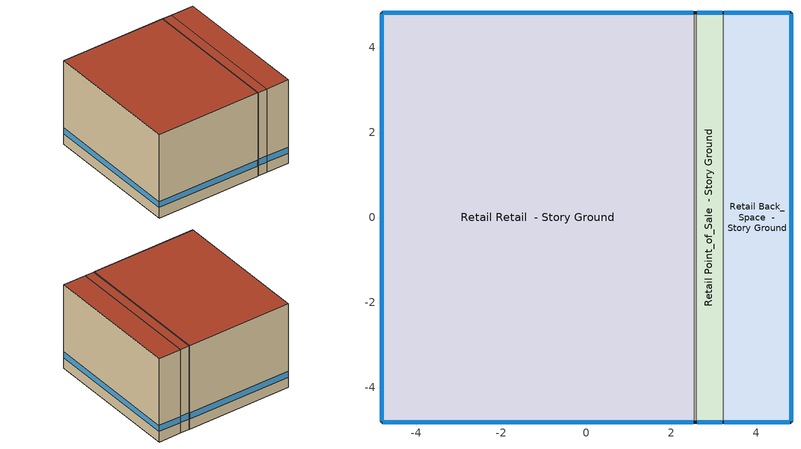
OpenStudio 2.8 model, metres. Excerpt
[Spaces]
Retail Retail  - Story Ground
 floor ground (Typical Insulated Carpeted 6in Slab Floor): -4.82,-4.82 -4.82,4.82 2.54,4.82 2.54,-4.82 z0
 wall outside (Typical Insulated Exterior Mass Wall R-9.62): 2.54,4.82 -4.82,4.82 -4.82,-4.82 2.54,-4.82 z0:6.1
 wall to Retail Entry  - Story Ground: 2.54,-4.82 2.54,4.82 z0:6.1
 window (U 0.52 SHGC 0.40 Dbl Ref-D Clr 6mm/13mm Air): -4.82,4.79 -4.82,-4.79 / -4.79,-4.82 2.51,-4.82 / 2.51,4.82 -4.79,4.82 z0.76:1.19
 roof outside (Typical IEAD Roof R-20.83): 2.54,-4.82 2.54,4.82 -4.82,4.82 -4.82,-4.82 z6.1
Retail Entry  - Story Ground
 floor ground (Typical Insulated Carpeted 6in Slab Floor): 2.54,-4.82 2.54,4.82 2.59,4.82 2.59,-4.82 z0
 wall outside (Typical Insulated Exterior Mass Wall R-9.62): 2.59,4.82 2.54,4.82 / 2.54,-4.82 2.59,-4.82 z0:6.1
 wall to Retail Point_of_Sale  - Story Ground: 2.59,-4.82 2.59,4.82 z0:6.1
 roof outside (Typical IEAD Roof R-20.83): 2.59,-4.82 2.59,4.82 2.54,4.82 2.54,-4.82 z6.1
Retail Point_of_Sale  - Story Ground
 floor ground (Typical Insulated Carpeted 6in Slab Floor): 2.59,-4.82 2.59,4.82 3.22,4.82 3.22,-4.82 z0
 wall outside (Typical Insulated Exterior Mass Wall R-9.62): 3.22,4.82 2.59,4.82 / 2.59,-4.82 3.22,-4.82 z0:6.1
 wall to Retail Back_Space  - Story Ground: 3.22,-4.82 3.22,4.82 z0:6.1
 window (U 0.52 SHGC 0.40 Dbl Ref-D Clr 6mm/13mm Air): 3.2,4.82 2.62,4.82 / 2.62,-4.82 3.2,-4.82 z0.76:1.23
 roof outside (Typical IEAD Roof R-20.83): 3.22,-4.82 3.22,4.82 2.59,4.82 2.59,-4.82 z6.1
Retail Back_Space  - Story Ground
 floor ground (Typical Insulated Carpeted 6in Slab Floor): 3.22,-4.82 3.22,4.82 4.82,4.82 4.82,-4.82 z0
 wall outside (Typical Insulated Exterior Mass Wall R-9.62): 3.22,-4.82 4.82,-4.82 4.82,4.82 3.22,4.82 z0:6.1
 window (U 0.52 SHGC 0.40 Dbl Ref-D Clr 6mm/13mm Air): 4.79,4.82 3.25,4.82 / 3.25,-4.82 4.79,-4.82 z0.76:1.2; 4.82,-4.79 4.82,4.79 z0.76:1.19
 roof outside (Typical IEAD Roof R-20.83): 4.82,-4.82 4.82,4.82 3.22,4.82 3.22,-4.82 z6.1
[Site]
Bremerton National_WA_USA: Latitude {deg}=47.49; Longitude {deg}=-122.76; Time Zone {hr}=-8; Elevation {m}=134; Terrain=City
[Site:WaterMainsTemperature]
Calculation Method=Correlation; Annual Average Outdoor Air Temperature {C}=10.7242; Maximum Difference In Monthly Average Outdoor Air Temperatures {deltaC}=16.67
[SizingPeriod:DesignDay] Barometric Pressure {Pa}=99726; Sky Clearness=0; Rain Indicator=0; Snow Indicator=0; Day of Month=21; Daylight Saving Time Indicator=0; Dry-Bulb Temperature Range Modifier Type=DefaultMultipliers
Name | Maximum Dry-Bulb Temperature {C} | Daily Dry-Bulb Temperature Range {deltaC} | Humidity Indicating Conditions at Maximum Dry-Bulb | Wind Speed {m/s} | Wind Direction {deg} | Month | Day Type | Humidity Indicating Type | Solar Model Indicator | ASHRAE Taub | ASHRAE Taud
Bremerton National Ann Clg .4% Condns DB=>MWB 1 | 29.9 | 12.7 | 18.4 | 3.4 | 60 | 7 | SummerDesignDay | Wetbulb | ASHRAETau | 0.318 | 2.519
Bremerton National Ann Clg .4% Condns WB=>MDB 1 | 28.4 | 12.7 | 19.1 | 3.4 | 60 | 7 | SummerDesignDay | Wetbulb | ASHRAETau | 0.318 | 2.519
Bremerton National Ann Clg 1% Condns DB=>MWB 1 | 27.6 | 12.7 | 17.5 | 3.4 | 60 | 7 | SummerDesignDay | Wetbulb | ASHRAETau | 0.318 | 2.519
Bremerton National Ann Clg 2% Condns DP=>MDB 1 | 19.9 | 12.7 | 13.6 | 3.4 | 60 | 7 | SummerDesignDay | Dewpoint | ASHRAETau | 0.318 | 2.519
Bremerton National Ann Htg 99% Condns DB 1 | -3 | 0 | -3 | 1.7 | 40 | 12 | WinterDesignDay | Wetbulb | ASHRAEClearSky
Bremerton National Ann Htg 99.6% Condns DB 1 | -5.2 | 0 | -5.2 | 1.7 | 40 | 12 | WinterDesignDay | Wetbulb | ASHRAEClearSky
Bremerton National Ann Htg Wind 99% Condns WS=>MCDB 1 | 6.3 | 0 | 6.3 | 8.9 | 40 | 12 | WinterDesignDay | Wetbulb | ASHRAEClearSky
Bremerton National April .4% Condns DB=>MCWB 1 | 23.7 | 9.8 | 13.9 | 3.4 | 60 | 4 | SummerDesignDay | Wetbulb | ASHRAETau | 0.331 | 2.473
Bremerton National April .4% Condns WB=>MCDB 1 | 21.8 | 9.8 | 14.6 | 3.4 | 60 | 4 | SummerDesignDay | Wetbulb | ASHRAETau | 0.331 | 2.473
Bremerton National August .4% Condns DB=>MCWB 1 | 32.2 | 12.8 | 19.2 | 3.4 | 60 | 8 | SummerDesignDay | Wetbulb | ASHRAETau | 0.324 | 2.554
Bremerton National August .4% Condns WB=>MCDB 1 | 29.3 | 12.8 | 20.1 | 3.4 | 60 | 8 | SummerDesignDay | Wetbulb | ASHRAETau | 0.324 | 2.554
Bremerton National December .4% Condns DB=>MCWB 1 | 12.3 | 5.5 | 11.3 | 3.4 | 60 | 12 | SummerDesignDay | Wetbulb | ASHRAETau | 0.317 | 2.616
Bremerton National December .4% Condns WB=>MCDB 1 | 11.9 | 5.5 | 11.6 | 3.4 | 60 | 12 | SummerDesignDay | Wetbulb | ASHRAETau | 0.317 | 2.616
Bremerton National February .4% Condns DB=>MCWB 1 | 14.9 | 8.1 | 8.2 | 3.4 | 60 | 2 | SummerDesignDay | Wetbulb | ASHRAETau | 0.316 | 2.609
Bremerton National February .4% Condns WB=>MCDB 1 | 11.8 | 8.1 | 10.7 | 3.4 | 60 | 2 | SummerDesignDay | Wetbulb | ASHRAETau | 0.316 | 2.609
Bremerton National January .4% Condns DB=>MCWB 1 | 12.6 | 5.6 | 10.7 | 3.4 | 60 | 1 | SummerDesignDay | Wetbulb | ASHRAETau | 0.318 | 2.628
Bremerton National January .4% Condns WB=>MCDB 1 | 12.3 | 5.6 | 11.4 | 3.4 | 60 | 1 | SummerDesignDay | Wetbulb | ASHRAETau | 0.318 | 2.628
Bremerton National July .4% Condns DB=>MCWB 1 | 34.1 | 12.7 | 20.7 | 3.4 | 60 | 7 | SummerDesignDay | Wetbulb | ASHRAETau | 0.318 | 2.519
Bremerton National July .4% Condns WB=>MCDB 1 | 33 | 12.7 | 21 | 3.4 | 60 | 7 | SummerDesignDay | Wetbulb | ASHRAETau | 0.318 | 2.519
Bremerton National June .4% Condns DB=>MCWB 1 | 31.4 | 10.8 | 17.9 | 3.4 | 60 | 6 | SummerDesignDay | Wetbulb | ASHRAETau | 0.323 | 2.464
Bremerton National June .4% Condns WB=>MCDB 1 | 29 | 10.8 | 19 | 3.4 | 60 | 6 | SummerDesignDay | Wetbulb | ASHRAETau | 0.323 | 2.464
Bremerton National March .4% Condns DB=>MCWB 1 | 18.8 | 8.5 | 10.7 | 3.4 | 60 | 3 | SummerDesignDay | Wetbulb | ASHRAETau | 0.323 | 2.541
Bremerton National March .4% Condns WB=>MCDB 1 | 17.1 | 8.5 | 12.3 | 3.4 | 60 | 3 | SummerDesignDay | Wetbulb | ASHRAETau | 0.323 | 2.541
Bremerton National May .4% Condns DB=>MCWB 1 | 27.1 | 10.6 | 16.2 | 3.4 | 60 | 5 | SummerDesignDay | Wetbulb | ASHRAETau | 0.331 | 2.448
Bremerton National May .4% Condns WB=>MCDB 1 | 24.8 | 10.6 | 16.8 | 3.4 | 60 | 5 | SummerDesignDay | Wetbulb | ASHRAETau | 0.331 | 2.448
Bremerton National November .4% Condns DB=>MCWB 1 | 14.8 | 6.6 | 11.3 | 3.4 | 60 | 11 | SummerDesignDay | Wetbulb | ASHRAETau | 0.322 | 2.624
Bremerton National November .4% Condns WB=>MCDB 1 | 14 | 6.6 | 13 | 3.4 | 60 | 11 | SummerDesignDay | Wetbulb | ASHRAETau | 0.322 | 2.624
Bremerton National October .4% Condns DB=>MCWB 1 | 22.2 | 8.6 | 13.9 | 3.4 | 60 | 10 | SummerDesignDay | Wetbulb | ASHRAETau | 0.322 | 2.604
Bremerton National October .4% Condns WB=>MCDB 1 | 19.9 | 8.6 | 15.7 | 3.4 | 60 | 10 | SummerDesignDay | Wetbulb | ASHRAETau | 0.322 | 2.604
[ClimateZones]
Climate Zone Institution Name 1=ASHRAE; Climate Zone Document Name 1=ANSI/ASHRAE Standard 169; Climate Zone Document Year 1=2006; Climate Zone Value 1=ASHRAE 169-2013-4C
[Building]
ComStock DOE Ref 1980-2004|RetailStandalone: North Axis {deg}=90; Default Construction Set=Res ComStock DOE Ref 1980-2004 - Retail - ASHRAE 169-2013-4C; Default Schedule Set=Building Default Schedule Set; Standards Building Type=Retail
[Site:GroundTemperature:BuildingSurface]
19.527, 19.502, 19.536, 19.598, 20.002, 21.64, 22.225, 22.375, 21.449, 20.121, 19.802, 19.633
[DefaultConstructionSet]
Res ComStock DOE Ref 1980-2004 - Retail - ASHRAE 169-2013-4C: Default Exterior Surface Constructions=Default Surface Constructions 1; Default Interior Surface Constructions=Default Surface Constructions 2; Default Ground Contact Surface Constructions=Default Surface Constructions 3; Default Exterior SubSurface Constructions=Default Sub Surface Constructions 1; Default Interior SubSurface Constructions=Default Sub Surface Constructions 2; Interior Partition Construction=Typical Interior Partition
[DefaultSurfaceConstructions]
Name | Floor Construction | Wall Construction | Roof Ceiling Construction
Default Surface Constructions 1 | Typical Insulated Exterior Mass Floor | Typical Insulated Exterior Mass Wall R-10.0 | Typical IEAD Roof R-15.63
Default Surface Constructions 2 | Typical Interior Floor | Typical Interior Wall | Typical Interior Ceiling
Default Surface Constructions 3 | ext-slab | Typical Insulated Basement Mass Wall R-9.01
[Construction]
Typical Insulated Exterior Mass Floor: Typical Insulation R-7.61, 4 in. Normalweight Concrete Floor, Typical Carpet Pad
Typical Insulated Exterior Mass Wall R-10.0: 1IN Stucco, 8IN CONCRETE HW RefBldg, Typical Insulation R-7.61, 1/2IN Gypsum
Typical IEAD Roof R-15.63: Roof Membrane, Typical Insulation R-14.51, Metal Roof Surface
Typical Interior Floor: 100mm Normalweight concrete floor, CP02 CARPET PAD
Typical Interior Wall: G01 13mm gypsum board, G01 13mm gypsum board
Typical Interior Ceiling: CP02 CARPET PAD, 100mm Normalweight concrete floor
ext-slab: 6 in. Normalweight Concrete Floor
Typical Insulated Basement Mass Wall R-9.01: Typical Insulation R-7.46, 8 in. Concrete Block Basement Wall
U 0.72 SHGC 0.39 Simple Glazing Window U-0.72 SHGC 0.39: U 0.72 SHGC 0.39 Simple Glazing U-1.23 SHGC 0.39
U 0.72 SHGC 0.39 Simple Glazing Window U-0.72 SHGC 0.39 1: U 0.72 SHGC 0.39 Simple Glazing U-1.23 SHGC 0.39 1
Typical Insulated Metal Door: F08 Metal surface, Typical Insulation R-7.23
U 0.88 SHGC 0.16 Sgl Ref-A-L Clr 6mm: REF A CLEAR LO 6MM
Typical Overhead Door: Typical Insulation R-7.23
Typical Interior Window: Clear 3mm
Typical Interior Door; Typical Interior Partition: G05 25mm wood
InteriorFurnishings 1: Std Wood 6inch 1
Typical Insulated Carpeted 6in Slab Floor: 6 in. Normalweight Concrete Floor, Typical Carpet Pad
Typical Insulated Exterior Mass Wall R-9.62: 1IN Stucco, 8IN CONCRETE HW RefBldg, Typical Insulation R-7.23, 1/2IN Gypsum
Typical IEAD Roof R-20.83: Roof Membrane, Typical Insulation R-19.72, Metal Roof Surface
U 0.52 SHGC 0.40 Dbl Ref-D Clr 6mm/13mm Air: REF D CLEAR 6MM, AIR 13MM, CLEAR 6MM
[Material:NoMass] Roughness=Smooth; Thermal Absorptance=0.9; Solar Absorptance=0.7
Name | Thermal Resistance {m2-K/W} | Visible Absorptance
Typical Insulation R-7.61 | 1.34047 | 0.7
Typical Carpet Pad; CP02 CARPET PAD | 0.21648 | 0.8
Typical Insulation R-14.51 | 2.55496 | 0.7
Typical Insulation R-7.46 | 1.31358 | 0.7
Typical Insulation R-7.23 | 1.27273 | 0.7
Typical Insulation R-19.72 | 3.4722 | 0.7
[Material]
Name | Roughness | Thickness {m} | Conductivity {W/m-K} | Density {kg/m3} | Specific Heat {J/kg-K} | Thermal Absorptance | Solar Absorptance | Visible Absorptance
4 in. Normalweight Concrete Floor | MediumRough | 0.1016 | 2.31 | 2322 | 832 | 0.9 | 0.7 | 0.7
1IN Stucco | Smooth | 0.0253 | 0.6918 | 1858 | 837 | 0.9 | 0.7 | 0.92
8IN CONCRETE HW RefBldg | Rough | 0.2032 | 1.311 | 2240 | 836.8 | 0.9 | 0.7 | 0.7
1/2IN Gypsum | Smooth | 0.0127 | 0.16 | 784.9 | 830 | 0.9 | 0.4 | 0.4
Roof Membrane | VeryRough | 0.0095 | 0.16 | 1121.29 | 1460 | 0.9 | 0.7 | 0.7
Metal Roof Surface; F08 Metal surface | Smooth | 0.0008 | 45.28 | 7824 | 500 | 0.9 | 0.7 | 0.7
100mm Normalweight concrete floor | MediumRough | 0.1016 | 2.31045 | 2322 | 832.557 |  | 0 | 0
G01 13mm gypsum board | Smooth | 0.0127 | 0.160031 | 800.001 | 1090.73 | 0.9 | 0.7 | 0.5
6 in. Normalweight Concrete Floor | MediumRough | 0.1524 | 2.31 | 2322 | 832 | 0.9 | 0.7 | 0.7
8 in. Concrete Block Basement Wall | MediumRough | 0.2032 | 1.326 | 1842 | 912 | 0.9 | 0.7 | 0.7
G05 25mm wood | MediumSmooth | 0.0254 | 0.15 | 608 | 1630 | 0.9 | 0.5 | 0.5
Std Wood 6inch 1 | MediumSmooth | 0.15 | 0.12 | 540 | 1210 | 0.9 | 0.7 | 0.7
[DefaultSubSurfaceConstructions]
Name | Fixed Window Construction | Operable Window Construction | Door Construction | Glass Door Construction | Overhead Door Construction | Tubular Daylight Dome Construction | Tubular Daylight Diffuser Construction
Default Sub Surface Constructions 1 | U 0.72 SHGC 0.39 Simple Glazing Window U-0.72 SHGC 0.39 | U 0.72 SHGC 0.39 Simple Glazing Window U-0.72 SHGC 0.39 1 | Typical Insulated Metal Door | U 0.88 SHGC 0.16 Sgl Ref-A-L Clr 6mm | Typical Overhead Door | Typical Interior Window | Typical Interior Window
Default Sub Surface Constructions 2 | Typical Interior Window | Typical Interior Window | Typical Interior Door
[WindowMaterial:SimpleGlazingSystem] U-Factor {W/m2-K}=7; Solar Heat Gain Coefficient=0.39; Visible Transmittance=0.23
U 0.72 SHGC 0.39 Simple Glazing U-1.23 SHGC 0.39; U 0.72 SHGC 0.39 Simple Glazing U-1.23 SHGC 0.39 1
[WindowMaterial:Glazing] Optical Data Type=SpectralAverage; Infrared Transmittance at Normal Incidence=0; Front Side Infrared Hemispherical Emissivity=0.84; Conductivity {W/m-K}=0.9; Dirt Correction Factor for Solar and Visible Transmittance=1; Solar Diffusing=No
Name | Thickness {m} | Solar Transmittance at Normal Incidence | Front Side Solar Reflectance at Normal Incidence | Back Side Solar Reflectance at Normal Incidence | Visible Transmittance at Normal Incidence | Front Side Visible Reflectance at Normal Incidence | Back Side Visible Reflectance at Normal Incidence | Back Side Infrared Hemispherical Emissivity
REF A CLEAR LO 6MM | 0.006 | 0.066 | 0.341 | 0.493 | 0.08 | 0.41 | 0.37 | 0.4
Clear 3mm | 0.003 | 0.837 | 0.075 | 0.075 | 0.898 | 0.081 | 0.081 | 0.84
REF D CLEAR 6MM | 0.006 | 0.429 | 0.308 | 0.379 | 0.334 | 0.453 | 0.505 | 0.82
CLEAR 6MM | 0.006 | 0.775 | 0.071 | 0.071 | 0.881 | 0.08 | 0.08 | 0.84
[WindowMaterial:Gas]
AIR 13MM: Gas Type=Air; Thickness {m}=0.0127
[SpaceType] Standards Building Type=Retail
Name | Default Schedule Set | Design Specification Outdoor Air Object | Standards Space Type
Retail Entry - ComStock DOE Ref 1980-2004 | Retail Entry Schedule Set | Retail Entry Ventilation | Entry
Retail Point_of_Sale - ComStock DOE Ref 1980-2004 | Retail Point_of_Sale Schedule Set | Retail Point_of_Sale Ventilation | Point_of_Sale
Retail Back_Space - ComStock DOE Ref 1980-2004 | Retail Back_Space Schedule Set | Retail Back_Space Ventilation | Back_Space
Retail Retail - ComStock DOE Ref 1980-2004 | Retail Retail Schedule Set | Retail Retail Ventilation | Retail
[BuildingStory]
Story Ground: Nominal Z Coordinate {m}=0; Nominal Floor to Floor Height {m}=6.096
[Space] Building Story=Story Ground
Name | Space Type | Thermal Zone
Retail Retail  - Story Ground | Retail Retail - ComStock DOE Ref 1980-2004 | Zone Retail Retail  - Story Ground
Retail Entry  - Story Ground | Retail Entry - ComStock DOE Ref 1980-2004 | Zone Retail Entry  - Story Ground
Retail Point_of_Sale  - Story Ground | Retail Point_of_Sale - ComStock DOE Ref 1980-2004 | Zone Retail Point_of_Sale  - Story Ground
Retail Back_Space  - Story Ground | Retail Back_Space - ComStock DOE Ref 1980-2004 | Zone Retail Back_Space  - Story Ground
[ThermalZone] Multiplier=1; Use Ideal Air Loads=No
Name | Thermostat
Zone Retail Retail  - Story Ground | Retail Retail - ComStock DOE Ref 1980-2004 Thermostat
Zone Retail Entry  - Story Ground | Retail Entry - ComStock DOE Ref 1980-2004 Thermostat
Zone Retail Point_of_Sale  - Story Ground | Retail Point_of_Sale - ComStock DOE Ref 1980-2004 Thermostat
Zone Retail Back_Space  - Story Ground | Retail Back_Space - ComStock DOE Ref 1980-2004 Thermostat
[Sizing:Zone] Zone Cooling Design Supply Air Temperature Input Method=SupplyAirTemperature; Zone Cooling Design Supply Air Temperature Difference {deltaC}=11.11; Zone Heating Design Supply Air Temperature Input Method=SupplyAirTemperature; Zone Heating Design Supply Air Temperature Difference {deltaC}=11.11; Zone Heating Design Supply Air Humidity Ratio {kg-H2O/kg-air}=0.008; Cooling Design Air Flow Method=DesignDay; Heating Design Air Flow Method=DesignDay; Account for Dedicated Outdoor Air System=No; Dedicated Outdoor Air System Control Strategy=NeutralSupplyAir; Dedicated Outdoor Air Low Setpoint Temperature for Design {C}=autosize; Dedicated Outdoor Air High Setpoint Temperature for Design {C}=autosize
Name | Zone Cooling Design Supply Air Temperature {C} | Zone Heating Design Supply Air Temperature {C} | Zone Cooling Design Supply Air Humidity Ratio {kg-H2O/kg-air}
Zone Retail Retail  - Story Ground; Zone Retail Point_of_Sale  - Story Ground; Zone Retail Back_Space  - Story Ground | 13.8889 | 50 | 0.008
Zone Retail Entry  - Story Ground | 14 | 40 | 0.0085
[Zone equipment]
Zone Retail Retail  - Story Ground: Zone Retail Retail  - Story Ground PTAC
Zone Retail Entry  - Story Ground: Zone Retail Entry  - Story Ground Electric Baseboard
Zone Retail Point_of_Sale  - Story Ground: Zone Retail Point_of_Sale  - Story Ground PTAC
Zone Retail Back_Space  - Story Ground: Zone Retail Back_Space  - Story Ground PTAC
[People:Definition] Number of People Calculation Method=People/Area; Fraction Radiant=0.3
Name | People per Space Floor Area {person/m2}
Retail Retail People Definition; Retail Point_of_Sale People Definition; Retail Entry People Definition | 0.161459
Retail Back_Space People Definition | 0.0358438
[People] Work Efficiency Schedule=Work Efficiency Schedule; Clothing Insulation Schedule=Clothing Schedule; Air Velocity Schedule=Air Velocity Schedule; Multiplier=1
Name | People Definition | Space or SpaceType
Retail Retail People | Retail Retail People Definition | Retail Retail - ComStock DOE Ref 1980-2004
Retail Back_Space People | Retail Back_Space People Definition | Retail Back_Space - ComStock DOE Ref 1980-2004
Retail Point_of_Sale People | Retail Point_of_Sale People Definition | Retail Point_of_Sale - ComStock DOE Ref 1980-2004
Retail Entry People | Retail Entry People Definition | Retail Entry - ComStock DOE Ref 1980-2004
[Lights:Definition] Design Level Calculation Method=Watts/Area; Fraction Radiant=0.7; Fraction Visible=0.2; Return Air Fraction=0
Name | Watts per Space Floor Area {W/m2}
Retail Retail Lights Definition; Retail Point_of_Sale Lights Definition | 18.0834
Retail Back_Space Lights Definition | 6.78126
Retail Entry Lights Definition | 9.68752
[Lights] Fraction Replaceable=1
Name | Lights Definition | Space or SpaceType
Retail Retail Lights | Retail Retail Lights Definition | Retail Retail - ComStock DOE Ref 1980-2004
Retail Back_Space Lights | Retail Back_Space Lights Definition | Retail Back_Space - ComStock DOE Ref 1980-2004
Retail Point_of_Sale Lights | Retail Point_of_Sale Lights Definition | Retail Point_of_Sale - ComStock DOE Ref 1980-2004
Retail Entry Lights | Retail Entry Lights Definition | Retail Entry - ComStock DOE Ref 1980-2004
[ElectricEquipment:Definition] Design Level Calculation Method=Watts/Area; Fraction Latent=0; Fraction Radiant=0.5; Fraction Lost=0
Name | Watts per Space Floor Area {W/m2}
Retail Retail Elec Equip Definition; Retail Entry - ComStock DOE Ref 1980-2004 Elec Equip Definition | 3.22917
Retail Back_Space Elec Equip Definition | 8.07293
Retail Point_of_Sale Elec Equip Definition | 21.5278
[ElectricEquipment]
Name | Electric Equipment Definition | Space or SpaceType
Retail Retail Elec Equip | Retail Retail Elec Equip Definition | Retail Retail - ComStock DOE Ref 1980-2004
Retail Back_Space Elec Equip | Retail Back_Space Elec Equip Definition | Retail Back_Space - ComStock DOE Ref 1980-2004
Retail Point_of_Sale Elec Equip | Retail Point_of_Sale Elec Equip Definition | Retail Point_of_Sale - ComStock DOE Ref 1980-2004
Retail Entry - ComStock DOE Ref 1980-2004 Elec Equip | Retail Entry - ComStock DOE Ref 1980-2004 Elec Equip Definition | Retail Entry - ComStock DOE Ref 1980-2004
[DesignSpecification:OutdoorAir] Outdoor Air Method=Sum
Name | Outdoor Air Flow per Floor Area {m3/s-m2}
Retail Retail Ventilation; Retail Point_of_Sale Ventilation; Retail Entry Ventilation | 0.001524
Retail Back_Space Ventilation | 0.000762
[DefaultScheduleSet]
Name | Number of People Schedule | People Activity Level Schedule | Lighting Schedule | Electric Equipment Schedule | Infiltration Schedule | Hours of Operation Schedule
Retail Retail Schedule Set; Retail Back_Space Schedule Set; Retail Point_of_Sale Schedule Set; Retail Entry Schedule Set | Retail Bldg Occ | Retail Activity | Retail Bldg Light | Retail Bldg Equip | Retail Infil Half On
Building Default Schedule Set |  |  |  |  |  | Building Hours of Operation NonResidential
[SpaceInfiltration:DesignFlowRate] Schedule=Always On Discrete; Design Flow Rate Calculation Method=Flow/ExteriorArea; Constant Term Coefficient=0; Temperature Term Coefficient=0; Velocity Term Coefficient=0.224; Velocity Squared Term Coefficient=0
Name | Space or SpaceType | Flow per Exterior Surface Area {m3/s-m2}
Retail Back_Space  - Story Ground Infiltration | Retail Back_Space  - Story Ground | 0.000856722
Retail Entry  - Story Ground Infiltration | Retail Entry  - Story Ground | 0.000572573
Retail Point_of_Sale  - Story Ground Infiltration | Retail Point_of_Sale  - Story Ground | 0.000572573
Retail Retail  - Story Ground Infiltration | Retail Retail  - Story Ground | 0.000693793
[Exterior:Lights:Definition]
Name | Design Level {W}
Parking Areas and Drives Def (W/ft^2) | 0.1
Building Facades Def (W/ft^2) | 0.15
Main Entries Def (W/ft) | 30
Other Doors Def (W/ft) | 20
[Exterior:Lights] Schedule=Always On Discrete; Control Option=AstronomicalClock
Name | Exterior Lights Definition | Multiplier
Parking Areas and Drives | Parking Areas and Drives Def (W/ft^2) | 1417.57
Building Facades | Building Facades Def (W/ft^2) | 2529.82
Main Entries | Main Entries Def (W/ft) | 8
Other Doors | Other Doors Def (W/ft) | 1.172
[ThermostatSetpoint:DualSetpoint] Heating Setpoint Temperature Schedule=Retail HtgSetp
Name | Cooling Setpoint Temperature Schedule
Retail Retail - ComStock DOE Ref 1980-2004 Thermostat; Retail Back_Space - ComStock DOE Ref 1980-2004 Thermostat; Retail Point_of_Sale - ComStock DOE Ref 1980-2004 Thermostat | Retail ClgSetp
Retail Entry - ComStock DOE Ref 1980-2004 Thermostat | Retail FRONT ENTRY COOLING
[Fan:ConstantVolume] Availability Schedule=Always On Discrete; Fan Total Efficiency=0.1595; Pressure Rise {Pa}=331.288; Maximum Flow Rate {m3/s}=AutoSize; Motor Efficiency=0.29; Motor In Airstream Fraction=1
Zone Retail Back_Space  - Story Ground PTAC Fan; Zone Retail Point_of_Sale  - Story Ground PTAC Fan; Zone Retail Retail  - Story Ground PTAC Fan
[Coil:Heating:Gas] Availability Schedule=Always On Discrete; Gas Burner Efficiency=0.8; Nominal Capacity {W}=AutoSize; Parasitic Electric Load {W}=0; Parasitic Gas Load {W}=0
Zone Retail Back_Space  - Story Ground PTAC Gas Htg Coil; Zone Retail Point_of_Sale  - Story Ground PTAC Gas Htg Coil; Zone Retail Retail  - Story Ground PTAC Gas Htg Coil
[Coil:Cooling:DX:SingleSpeed] Availability Schedule=Always On Discrete; Rated Total Cooling Capacity {W}=autosize; Rated Sensible Heat Ratio=autosize; Rated Air Flow Rate {m3/s}=autosize; Rated Evaporator Fan Power Per Volume Flow Rate {W/(m3/s)}=773.3; Total Cooling Capacity Function of Temperature Curve=PSZ-Fine Storage DX Coil Cap-FT; Total Cooling Capacity Function of Flow Fraction Curve=DX Coil Cap-FF; Energy Input Ratio Function of Temperature Curve=PSZ-AC DX Coil EIR-FT; Energy Input Ratio Function of Flow Fraction Curve=Split DX Coil EIR-FF; Part Load Fraction Correlation Curve=HPACCOOLPLFFPLR; Condenser Type=AirCooled; Evaporative Condenser Effectiveness=0; Evaporative Condenser Air Flow Rate {m3/s}=Autosize; Evaporative Condenser Pump Rated Power Consumption {W}=Autosize; Crankcase Heater Capacity {W}=0; Maximum Outdoor Dry-Bulb Temperature for Crankcase Heater Operation {C}=0; Basin Heater Capacity {W/K}=0; Basin Heater Setpoint Temperature {C}=10
Name | Rated COP {W/W}
Zone Retail Back_Space  - Story Ground PTAC 1spd DX AC Clg Coil 9kBtu/hr 8.6EER 9kBtu/hr 11.2EER | 3.86579
Zone Retail Point_of_Sale  - Story Ground PTAC 1spd DX AC Clg Coil 6kBtu/hr 8.9EER 7kBtu/hr 11.7EER | 4.0319
Zone Retail Retail  - Story Ground PTAC 1spd DX AC Clg Coil 27kBtu/hr 7.6EER 24kBtu/hr 9.3EER | 3.23281
[ZoneHVAC:PackagedTerminalAirConditioner] Availability Schedule=Always On Discrete; Supply Air Flow Rate During Cooling Operation {m3/s}=Autosize; Supply Air Flow Rate During Heating Operation {m3/s}=Autosize; Supply Air Flow Rate When No Cooling or Heating is Needed {m3/s}=Autosize; Outdoor Air Flow Rate During Cooling Operation {m3/s}=Autosize; Outdoor Air Flow Rate During Heating Operation {m3/s}=Autosize; Outdoor Air Flow Rate When No Cooling or Heating is Needed {m3/s}=Autosize; Fan Placement=DrawThrough; Supply Air Fan Operating Mode Schedule=Always On Discrete
Name | Supply Air Fan | Heating Coil | Cooling Coil
Zone Retail Back_Space  - Story Ground PTAC | Zone Retail Back_Space  - Story Ground PTAC Fan | Zone Retail Back_Space  - Story Ground PTAC Gas Htg Coil | Zone Retail Back_Space  - Story Ground PTAC 1spd DX AC Clg Coil 9kBtu/hr 8.6EER 9kBtu/hr 11.2EER
Zone Retail Point_of_Sale  - Story Ground PTAC | Zone Retail Point_of_Sale  - Story Ground PTAC Fan | Zone Retail Point_of_Sale  - Story Ground PTAC Gas Htg Coil | Zone Retail Point_of_Sale  - Story Ground PTAC 1spd DX AC Clg Coil 6kBtu/hr 8.9EER 7kBtu/hr 11.7EER
Zone Retail Retail  - Story Ground PTAC | Zone Retail Retail  - Story Ground PTAC Fan | Zone Retail Retail  - Story Ground PTAC Gas Htg Coil | Zone Retail Retail  - Story Ground PTAC 1spd DX AC Clg Coil 27kBtu/hr 7.6EER 24kBtu/hr 9.3EER
[ZoneHVAC:Baseboard:Convective:Electric]
Zone Retail Entry  - Story Ground Electric Baseboard: Availability Schedule=Always On Discrete; Nominal Capacity {W}=autosize; Efficiency=1
[InternalMass:Definition]
Internal Mass Definition 2: Construction=InteriorFurnishings 1; Design Level Calculation Method=SurfaceArea/Area; Surface Area per Space Floor Area=2
[InternalMass] Internal Mass Definition=Internal Mass Definition 2; Multiplier=1
Name | Space or SpaceType
Retail Point_of_Sale  - Story Ground Mass | Retail Point_of_Sale  - Story Ground
Retail Back_Space  - Story Ground Mass | Retail Back_Space  - Story Ground
Retail Retail  - Story Ground Mass | Retail Retail  - Story Ground
[Schedule:Ruleset]
Name | Default Day Schedule | Summer Design Day Schedule | Winter Design Day Schedule
Clothing Schedule | Clothing Schedule Default Winter Clothes
Air Velocity Schedule | Air Velocity Schedule Default
Work Efficiency Schedule | Work Efficiency Schedule Default
Retail Bldg Occ | Retail Bldg Occ Default | Retail Bldg Occ Summer Design Day | Retail Bldg Occ Winter Design Day
Retail Activity | Retail Activity Default | Retail Activity Summer Design Day | Retail Activity Winter Design Day
Retail Bldg Light | Retail Bldg Light Default | Retail Bldg Light Summer Design Day | Retail Bldg Light Winter Design Day
Retail Bldg Equip | Retail Bldg Equip Default | Retail Bldg Equip Summer Design Day | Retail Bldg Equip Winter Design Day
Retail Infil Half On | Retail Infil Half On Default | Retail Infil Half On Summer Design Day | Retail Infil Half On Winter Design Day
Retail HtgSetp | Retail HtgSetp Default | Retail HtgSetp Summer Design Day | Retail HtgSetp Winter Design Day
Retail ClgSetp | Retail ClgSetp Default | Retail ClgSetp Summer Design Day | Retail ClgSetp Winter Design Day
Retail FRONT ENTRY COOLING | Retail FRONT ENTRY COOLING Default | Retail FRONT ENTRY COOLING Summer Design Day | Retail FRONT ENTRY COOLING Winter Design Day
Building Hours of Operation NonResidential | Building Hours of Operation NonResidential Default | Building Hours of Operation NonResidential Summer Design Day | Building Hours of Operation NonResidential Winter Design Day
[Schedule:Day]
Clothing Schedule Default Winter Clothes; Retail Bldg Occ Winter Design Day; Retail Bldg Occ Summer Design Day; Retail Bldg Light Summer Design Day; Retail Bldg Equip Summer Design Day; Retail Infil Half On Winter Design Day; Building Hours of Operation NonResidential Winter Design Day; Building Hours of Operation NonResidential Summer Design Day: 24, 0, 1
Clothing Schedule Summer Clothes: 24, 0, 0.5
Air Velocity Schedule Default: 24, 0, 0.2
Work Efficiency Schedule Default; Retail Bldg Light Winter Design Day; Retail Bldg Equip Winter Design Day: 24, 0, 0
Retail Bldg Occ Default: Yes, 2, 30, 0, 2, 45, 0.025, 3, 0, 0.05, 3, 15, 0.075, 3, 30, 0.1, 3, 45, 0.125, 4, 0, 0.15, 4, 15, 0.175, 4, 30, 0.2, 4, 45, 0.275, 5, 0, 0.35, 5, 15, 0.425, 5, 30, 0.5, 6, 0, 0.5, 6, 15, 0.525, 6, 30, 0.55, 6, 45, 0.575, 7, 0, 0.6, 7, 15, 0.625, 7, 30, 0.65, 7, 45, 0.675, 8, 0, 0.7, 12, 45, 0.7, 13, 0, 0.725, 13, 15, 0.75, 13, 30, 0.775, 13, 45, 0.8, 14, 0, 0.775, 14, 15, 0.75, 14, 30, 0.725, 14, 45, 0.7, 15, 0, 0.65, 15, 15, 0.6, 15, 30, 0.55, 15, 45, 0.5, 16, 15, 0.5, 16, 30, 0.488235, 16, 45, 0.476471, 17, 0, 0.464706, 17, 15, 0.452941, 17, 30, 0.441176, 17, 45, 0.429412, 18, 0, 0.417647, 18, 15, 0.405882, 18, 30, 0.394118, 18, 45, 0.382353, 19, 0, 0.370588, 19, 15, 0.358824, 19, 30, 0.347059, 19, 45, 0.335294, 20, 0, 0.323529, 20, 15, 0.311765, 20, 30, 0.3, 20, 45, 0.2625, 21, 0, 0.225, 21, 15, 0.1875, 21, 30, 0.15, 21, 45, 0.1125, 22, 0, 0.075, 22, 15, 0.0375, 22, 30, 0, 24, 0, 0
Retail Bldg Occ Sat Day; autogen Schedule Rule 2 2_day_sch: Yes, 6, 30, 0, 6, 45, 0.025, 7, 0, 0.05, 7, 15, 0.075, 7, 30, 0.1, 7, 45, 0.125, 8, 0, 0.15, 8, 15, 0.175, 8, 30, 0.2, 8, 45, 0.275, 9, 0, 0.35, 9, 15, 0.425, 9, 30, 0.5, 9, 45, 0.525, 10, 0, 0.55, 10, 15, 0.575, 10, 30, 0.6, 10, 45, 0.65, 11, 0, 0.7, 11, 15, 0.75, 11, 30, 0.8, 16, 30, 0.8, 16, 45, 0.75, 17, 0, 0.7, 17, 15, 0.65, 17, 30, 0.6, 17, 45, 0.5, 18, 0, 0.4, 18, 15, 0.3, 18, 30, 0.2, 20, 30, 0.2, 20, 45, 0.175, 21, 0, 0.15, 21, 15, 0.125, 21, 30, 0.1, 21, 45, 0.075, 22, 0, 0.05, 22, 15, 0.025, 22, 30, 0, 24, 0, 0
Retail Bldg Occ Sun Day: Yes, 5, 45, 0, 6, 0, 0.025, 6, 15, 0.05, 6, 30, 0.075, 6, 45, 0.1, 7, 0, 0.125, 7, 15, 0.15, 7, 30, 0.175, 7, 45, 0.2, 8, 15, 0.2, 8, 30, 0.209524, 8, 45, 0.219048, 9, 0, 0.228571, 9, 15, 0.238095, 9, 30, 0.247619, 9, 45, 0.257143, 10, 0, 0.266667, 10, 15, 0.27619, 10, 30, 0.285714, 10, 45, 0.295238, 11, 0, 0.304762, 11, 15, 0.314286, 11, 30, 0.32381, 11, 45, 0.333333, 12, 0, 0.342857, 12, 15, 0.352381, 12, 30, 0.361905, 12, 45, 0.371429, 13, 0, 0.380952, 13, 15, 0.390476, 13, 30, 0.4, 20, 15, 0.4, 20, 30, 0.35, 20, 45, 0.3, 21, 0, 0.25, 21, 15, 0.2, 21, 30, 0.175, 21, 45, 0.15, 22, 0, 0.125, 22, 15, 0.1, 22, 30, 0.075, 22, 45, 0.05, 23, 0, 0.025, 23, 15, 0, 24, 0, 0
Retail Activity Default; autogen Retail Activity 0_day_sch; autogen Retail Activity 1_day_sch: Yes, 24, 0, 120
Retail Activity Winter Design Day; Retail Activity Summer Design Day: 24, 0, 120
Retail Bldg Light Default: Yes, 2, 30, 0.05, 2, 45, 0.0875, 3, 0, 0.125, 3, 15, 0.1625, 3, 30, 0.2, 3, 45, 0.275, 4, 0, 0.35, 4, 15, 0.425, 4, 30, 0.5, 4, 45, 0.6, 5, 0, 0.7, 5, 15, 0.8, 5, 30, 0.9, 15, 15, 0.9, 15, 30, 0.882353, 15, 45, 0.864706, 16, 0, 0.847059, 16, 15, 0.829412, 16, 30, 0.811765, 16, 45, 0.794118, 17, 0, 0.776471, 17, 15, 0.758824, 17, 30, 0.741176, 17, 45, 0.723529, 18, 0, 0.705882, 18, 15, 0.688235, 18, 30, 0.670588, 18, 45, 0.652941, 19, 0, 0.635294, 19, 15, 0.617647, 19, 30, 0.6, 20, 0, 0.6, 20, 15, 0.575, 20, 30, 0.55, 20, 45, 0.525, 21, 0, 0.5, 21, 15, 0.425, 21, 30, 0.35, 21, 45, 0.275, 22, 0, 0.2, 22, 15, 0.1625, 22, 30, 0.125, 22, 45, 0.0875, 23, 0, 0.05, 24, 0, 0.05
Retail Bldg Light Sat Day; autogen Schedule Rule 4 2_day_sch: Yes, 6, 30, 0.05, 6, 45, 0.0625, 7, 0, 0.075, 7, 15, 0.0875, 7, 30, 0.1, 7, 45, 0.15, 8, 0, 0.2, 8, 15, 0.25, 8, 30, 0.3, 8, 45, 0.375, 9, 0, 0.45, 9, 15, 0.525, 9, 30, 0.6, 9, 45, 0.675, 10, 0, 0.75, 10, 15, 0.825, 10, 30, 0.9, 17, 30, 0.9, 17, 45, 0.8, 18, 0, 0.7, 18, 15, 0.6, 18, 30, 0.5, 18, 45, 0.45, 19, 0, 0.4, 19, 15, 0.35, 19, 30, 0.3, 20, 30, 0.3, 20, 45, 0.25, 21, 0, 0.2, 21, 15, 0.15, 21, 30, 0.1, 21, 45, 0.0875, 22, 0, 0.075, 22, 15, 0.0625, 22, 30, 0.05, 24, 0, 0.05
Retail Bldg Light Sun Day: Yes, 4, 15, 0.05, 4, 30, 0.05625, 4, 45, 0.0625, 5, 0, 0.06875, 5, 15, 0.075, 5, 30, 0.08125, 5, 45, 0.0875, 6, 0, 0.09375, 6, 15, 0.1, 6, 30, 0.1375, 6, 45, 0.175, 7, 0, 0.2125, 7, 15, 0.25, 7, 30, 0.2875, 7, 45, 0.325, 8, 0, 0.3625, 8, 15, 0.4, 8, 30, 0.409524, 8, 45, 0.419048, 9, 0, 0.428571, 9, 15, 0.438095, 9, 30, 0.447619, 9, 45, 0.457143, 10, 0, 0.466667, 10, 15, 0.47619, 10, 30, 0.485714, 10, 45, 0.495238, 11, 0, 0.504762, 11, 15, 0.514286, 11, 30, 0.52381, 11, 45, 0.533333, 12, 0, 0.542857, 12, 15, 0.552381, 12, 30, 0.561905, 12, 45, 0.571429, 13, 0, 0.580952, 13, 15, 0.590476, 13, 30, 0.6, 20, 15, 0.6, 20, 30, 0.55, 20, 45, 0.5, 21, 0, 0.45, 21, 15, 0.4, 21, 30, 0.35, 21, 45, 0.3, 22, 0, 0.25, 22, 15, 0.2, 22, 30, 0.1625, 22, 45, 0.125, 23, 0, 0.0875, 23, 15, 0.05, 24, 0, 0.05
Retail Bldg Equip Default: Yes, 2, 30, 0.2, 2, 45, 0.25, 3, 0, 0.3, 3, 15, 0.35, 3, 30, 0.4, 3, 45, 0.475, 4, 0, 0.55, 4, 15, 0.625, 4, 30, 0.7, 4, 45, 0.75, 5, 0, 0.8, 5, 15, 0.85, 5, 30, 0.9, 15, 15, 0.9, 15, 30, 0.894118, 15, 45, 0.888235, 16, 0, 0.882353, 16, 15, 0.876471, 16, 30, 0.870588, 16, 45, 0.864706, 17, 0, 0.858824, 17, 15, 0.852941, 17, 30, 0.847059, 17, 45, 0.841176, 18, 0, 0.835294, 18, 15, 0.829412, 18, 30, 0.823529, 18, 45, 0.817647, 19, 0, 0.811765, 19, 15, 0.805882, 19, 30, 0.8, 20, 0, 0.8, 20, 15, 0.775, 20, 30, 0.75, 20, 45, 0.725, 21, 0, 0.7, 21, 15, 0.625, 21, 30, 0.55, 21, 45, 0.475, 22, 0, 0.4, 22, 15, 0.35, 22, 30, 0.3, 22, 45, 0.25, 23, 0, 0.2, 24, 0, 0.2
Retail Bldg Equip Sat Day; autogen Schedule Rule 6 2_day_sch: Yes, 6, 30, 0.15, 6, 45, 0.1875, 7, 0, 0.225, 7, 15, 0.2625, 7, 30, 0.3, 7, 45, 0.35, 8, 0, 0.4, 8, 15, 0.45, 8, 30, 0.5, 8, 45, 0.575, 9, 0, 0.65, 9, 15, 0.725, 9, 30, 0.8, 9, 45, 0.825, 10, 0, 0.85, 10, 15, 0.875, 10, 30, 0.9, 17, 30, 0.9, 17, 45, 0.85, 18, 0, 0.8, 18, 15, 0.75, 18, 30, 0.7, 18, 45, 0.65, 19, 0, 0.6, 19, 15, 0.55, 19, 30, 0.5, 20, 30, 0.5, 20, 45, 0.45, 21, 0, 0.4, 21, 15, 0.35, 21, 30, 0.3, 21, 45, 0.2625, 22, 0, 0.225, 22, 15, 0.1875, 22, 30, 0.15, 24, 0, 0.15
Retail Bldg Equip Sun Day: Yes, 4, 15, 0.15, 4, 30, 0.16875, 4, 45, 0.1875, 5, 0, 0.20625, 5, 15, 0.225, 5, 30, 0.24375, 5, 45, 0.2625, 6, 0, 0.28125, 6, 15, 0.3, 6, 30, 0.3375, 6, 45, 0.375, 7, 0, 0.4125, 7, 15, 0.45, 7, 30, 0.4875, 7, 45, 0.525, 8, 0, 0.5625, 8, 15, 0.6, 8, 30, 0.609524, 8, 45, 0.619048, 9, 0, 0.628571, 9, 15, 0.638095, 9, 30, 0.647619, 9, 45, 0.657143, 10, 0, 0.666667, 10, 15, 0.67619, 10, 30, 0.685714, 10, 45, 0.695238, 11, 0, 0.704762, 11, 15, 0.714286, 11, 30, 0.72381, 11, 45, 0.733333, 12, 0, 0.742857, 12, 15, 0.752381, 12, 30, 0.761905, 12, 45, 0.771429, 13, 0, 0.780952, 13, 15, 0.790476, 13, 30, 0.8, 20, 15, 0.8, 20, 30, 0.75, 20, 45, 0.7, 21, 0, 0.65, 21, 15, 0.6, 21, 30, 0.55, 21, 45, 0.5, 22, 0, 0.45, 22, 15, 0.4, 22, 30, 0.3375, 22, 45, 0.275, 23, 0, 0.2125, 23, 15, 0.15, 24, 0, 0.15
Retail Infil Half On Default; Retail Infil Half On Summer Design Day: 6, 0, 1, 21, 0, 0.5, 24, 0, 1
Retail Infil Half On Sat Day: 6, 0, 1, 22, 0, 0.5, 24, 0, 1
Retail Infil Half On Sun Day: 8, 0, 1, 17, 0, 0.5, 24, 0, 1
Retail HtgSetp Default: Yes, 2, 0, 15.6, 21, 30, 21, 24, 0, 15.6
Retail HtgSetp Sat Day; autogen Schedule Rule 10 2_day_sch: Yes, 6, 0, 15.6, 22, 0, 21, 24, 0, 15.6
Retail HtgSetp Summer Design Day: 24, 0, 15.6
Retail HtgSetp Sun Day: Yes, 5, 15, 15.6, 22, 45, 21, 24, 0, 15.6
Retail HtgSetp Winter Design Day: 24, 0, 21
Retail ClgSetp Default: Yes, 2, 0, 30, 21, 30, 24, 24, 0, 30
Retail ClgSetp Summer Design Day: 6, 0, 30, 21, 0, 24, 24, 0, 30
Retail ClgSetp Sat Day; autogen Schedule Rule 12 2_day_sch: Yes, 6, 0, 30, 22, 0, 24, 24, 0, 30
Retail ClgSetp Sun Day: Yes, 5, 15, 30, 22, 45, 24, 24, 0, 30
Retail ClgSetp Winter Design Day: 24, 0, 30
Retail FRONT ENTRY COOLING Default; autogen Retail FRONT ENTRY COOLING 0_day_sch; autogen Retail FRONT ENTRY COOLING 1_day_sch: Yes, 24, 0, 90
Retail FRONT ENTRY COOLING Winter Design Day; Retail FRONT ENTRY COOLING Summer Design Day: 24, 0, 90
Building Hours of Operation NonResidential Default: 5, 0, 0, 21, 30, 1, 24, 0, 0
Building Hours of Operation NonResidential Saturday; Building Hours of Operation NonResidential Sunday: 7, 15, 0, 21, 45, 1, 24, 0, 0
[Schedule:Rule]
Schedule Rule 1: Schedule Ruleset=Clothing Schedule; Rule Order=0; Day Schedule=Clothing Schedule Summer Clothes; Date Specification Type=DateRange; Start Month=5; Start Day=1; End Month=9; End Day=30
Schedule Rule 2: Schedule Ruleset=Retail Bldg Occ; Rule Order=1; Day Schedule=Retail Bldg Occ Sat Day; Date Specification Type=DateRange; Start Month=1; Start Day=1; End Month=12; End Day=31; Apply Saturday=Yes
Schedule Rule 3: Schedule Ruleset=Retail Bldg Occ; Rule Order=0; Day Schedule=Retail Bldg Occ Sun Day; Date Specification Type=DateRange; Start Month=1; Start Day=1; End Month=12; End Day=31; Apply Sunday=Yes
Schedule Rule 4: Schedule Ruleset=Retail Bldg Light; Rule Order=1; Day Schedule=Retail Bldg Light Sat Day; Date Specification Type=DateRange; Start Month=1; Start Day=1; End Month=12; End Day=31; Apply Saturday=Yes
Schedule Rule 5: Schedule Ruleset=Retail Bldg Light; Rule Order=0; Day Schedule=Retail Bldg Light Sun Day; Date Specification Type=DateRange; Start Month=1; Start Day=1; End Month=12; End Day=31; Apply Sunday=Yes
Schedule Rule 6: Schedule Ruleset=Retail Bldg Equip; Rule Order=1; Day Schedule=Retail Bldg Equip Sat Day; Date Specification Type=DateRange; Start Month=1; Start Day=1; End Month=12; End Day=31; Apply Saturday=Yes
Schedule Rule 7: Schedule Ruleset=Retail Bldg Equip; Rule Order=0; Day Schedule=Retail Bldg Equip Sun Day; Date Specification Type=DateRange; Start Month=1; Start Day=1; End Month=12; End Day=31; Apply Sunday=Yes
Schedule Rule 8: Schedule Ruleset=Retail Infil Half On; Rule Order=1; Day Schedule=Retail Infil Half On Sat Day; Date Specification Type=DateRange; Start Month=1; Start Day=1; End Month=12; End Day=31; Apply Saturday=Yes
Schedule Rule 9: Schedule Ruleset=Retail Infil Half On; Rule Order=0; Day Schedule=Retail Infil Half On Sun Day; Date Specification Type=DateRange; Start Month=1; Start Day=1; End Month=12; End Day=31; Apply Sunday=Yes
Schedule Rule 10: Schedule Ruleset=Retail HtgSetp; Rule Order=1; Day Schedule=Retail HtgSetp Sat Day; Date Specification Type=DateRange; Start Month=1; Start Day=1; End Month=12; End Day=31; Apply Saturday=Yes
Schedule Rule 11: Schedule Ruleset=Retail HtgSetp; Rule Order=0; Day Schedule=Retail HtgSetp Sun Day; Date Specification Type=DateRange; Start Month=1; Start Day=1; End Month=12; End Day=31; Apply Sunday=Yes
Schedule Rule 12: Schedule Ruleset=Retail ClgSetp; Rule Order=1; Day Schedule=Retail ClgSetp Sat Day; Date Specification Type=DateRange; Start Month=1; Start Day=1; End Month=12; End Day=31; Apply Saturday=Yes
Schedule Rule 13: Schedule Ruleset=Retail ClgSetp; Rule Order=0; Day Schedule=Retail ClgSetp Sun Day; Date Specification Type=DateRange; Start Month=1; Start Day=1; End Month=12; End Day=31; Apply Sunday=Yes
Building Hours of Operation NonResidential Saturday Rule: Schedule Ruleset=Building Hours of Operation NonResidential; Rule Order=1; Day Schedule=Building Hours of Operation NonResidential Saturday; Date Specification Type=DateRange; Start Month=1; Start Day=1; End Month=12; End Day=24; Apply Saturday=Yes
Building Hours of Operation NonResidential Sunday Rule: Schedule Ruleset=Building Hours of Operation NonResidential; Rule Order=0; Day Schedule=Building Hours of Operation NonResidential Sunday; Date Specification Type=DateRange; Start Month=1; Start Day=1; End Month=12; End Day=31; Apply Sunday=Yes
autogen Retail Activity 0: Schedule Ruleset=Retail Activity; Rule Order=0; Day Schedule=autogen Retail Activity 0_day_sch; Date Specification Type=SpecificDates; Apply Saturday=Yes; Apply Sunday=Yes; Apply Monday=Yes; Apply Tuesday=Yes; Apply Wednesday=Yes; Apply Thursday=Yes; Apply Friday=Yes; Specific Month 1=1; Specific Day 1=2; Specific Month 2=1; Specific Day 2=9; Specific Month 3=1; Specific Day 3=16; Specific Month 4=1; Specific Day 4=23; Specific Month 5=1; Specific Day 5=30; Specific Month 6=2; Specific Day 6=6; Specific Month 7=2; Specific Day 7=13; Specific Month 8=2; Specific Day 8=20; Specific Month 9=2; Specific Day 9=27; Specific Month 10=3; Specific Day 10=5; Specific Month 11=3; Specific Day 11=12; Specific Month 12=3; Specific Day 12=19; Specific Month 13=3; Specific Day 13=26; Specific Month 14=4; Specific Day 14=2; Specific Month 15=4; Specific Day 15=9; Specific Month 16=4; Specific Day 16=16; Specific Month 17=4; Specific Day 17=23; Specific Month 18=4; Specific Day 18=30; Specific Month 19=5; Specific Day 19=7; Specific Month 20=5; Specific Day 20=14; Specific Month 21=5; Specific Day 21=21; Specific Month 22=5; Specific Day 22=28; Specific Month 23=6; Specific Day 23=4; Specific Month 24=6; Specific Day 24=11; Specific Month 25=6; Specific Day 25=18; Specific Month 26=6; Specific Day 26=25; Specific Month 27=7; Specific Day 27=2; Specific Month 28=7; Specific Day 28=9; Specific Month 29=7; Specific Day 29=16; Specific Month 30=7; Specific Day 30=23; Specific Month 31=7; Specific Day 31=30; Specific Month 32=8; Specific Day 32=6; Specific Month 33=8; Specific Day 33=13; Specific Month 34=8; Specific Day 34=20; Specific Month 35=8; Specific Day 35=27; Specific Month 36=9; Specific Day 36=3; Specific Month 37=9; Specific Day 37=10; Specific Month 38=9; Specific Day 38=17; Specific Month 39=9; Specific Day 39=24; Specific Month 40=10; Specific Day 40=1; Specific Month 41=10; Specific Day 41=8; Specific Month 42=10; Specific Day 42=15; Specific Month 43=10; Specific Day 43=22; Specific Month 44=10; Specific Day 44=29; Specific Month 45=11; Specific Day 45=5; Specific Month 46=11; Specific Day 46=12; Specific Month 47=11; Specific Day 47=19; Specific Month 48=11; Specific Day 48=26; Specific Month 49=12; Specific Day 49=3; Specific Month 50=12; Specific Day 50=10; Specific Month 51=12; Specific Day 51=17; Specific Month 52=12; Specific Day 52=24
autogen Retail Activity 1: Schedule Ruleset=Retail Activity; Rule Order=1; Day Schedule=autogen Retail Activity 1_day_sch; Date Specification Type=SpecificDates; Apply Saturday=Yes; Apply Sunday=Yes; Apply Monday=Yes; Apply Tuesday=Yes; Apply Wednesday=Yes; Apply Thursday=Yes; Apply Friday=Yes; Specific Month 1=1; Specific Day 1=3; Specific Month 2=1; Specific Day 2=10; Specific Month 3=1; Specific Day 3=17; Specific Month 4=1; Specific Day 4=24; Specific Month 5=1; Specific Day 5=31; Specific Month 6=2; Specific Day 6=7; Specific Month 7=2; Specific Day 7=14; Specific Month 8=2; Specific Day 8=21; Specific Month 9=2; Specific Day 9=28; Specific Month 10=3; Specific Day 10=6; Specific Month 11=3; Specific Day 11=13; Specific Month 12=3; Specific Day 12=20; Specific Month 13=3; Specific Day 13=27; Specific Month 14=4; Specific Day 14=3; Specific Month 15=4; Specific Day 15=10; Specific Month 16=4; Specific Day 16=17; Specific Month 17=4; Specific Day 17=24; Specific Month 18=5; Specific Day 18=1; Specific Month 19=5; Specific Day 19=8; Specific Month 20=5; Specific Day 20=15; Specific Month 21=5; Specific Day 21=22; Specific Month 22=5; Specific Day 22=29; Specific Month 23=6; Specific Day 23=5; Specific Month 24=6; Specific Day 24=12; Specific Month 25=6; Specific Day 25=19; Specific Month 26=6; Specific Day 26=26; Specific Month 27=7; Specific Day 27=3; Specific Month 28=7; Specific Day 28=10; Specific Month 29=7; Specific Day 29=17; Specific Month 30=7; Specific Day 30=24; Specific Month 31=7; Specific Day 31=31; Specific Month 32=8; Specific Day 32=7; Specific Month 33=8; Specific Day 33=14; Specific Month 34=8; Specific Day 34=21; Specific Month 35=8; Specific Day 35=28; Specific Month 36=9; Specific Day 36=4; Specific Month 37=9; Specific Day 37=11; Specific Month 38=9; Specific Day 38=18; Specific Month 39=9; Specific Day 39=25; Specific Month 40=10; Specific Day 40=2; Specific Month 41=10; Specific Day 41=9; Specific Month 42=10; Specific Day 42=16; Specific Month 43=10; Specific Day 43=23; Specific Month 44=10; Specific Day 44=30; Specific Month 45=11; Specific Day 45=6; Specific Month 46=11; Specific Day 46=13; Specific Month 47=11; Specific Day 47=20; Specific Month 48=11; Specific Day 48=27; Specific Month 49=12; Specific Day 49=4; Specific Month 50=12; Specific Day 50=11; Specific Month 51=12; Specific Day 51=18; Specific Month 52=12; Specific Day 52=25
autogen Schedule Rule 6 2: Schedule Ruleset=Retail Bldg Equip; Rule Order=2; Day Schedule=autogen Schedule Rule 6 2_day_sch; Date Specification Type=SpecificDates; Apply Saturday=Yes; Apply Sunday=Yes; Apply Monday=Yes; Apply Tuesday=Yes; Apply Wednesday=Yes; Apply Thursday=Yes; Apply Friday=Yes; Specific Month 1=12; Specific Day 1=31
autogen Schedule Rule 4 2: Schedule Ruleset=Retail Bldg Light; Rule Order=2; Day Schedule=autogen Schedule Rule 4 2_day_sch; Date Specification Type=SpecificDates; Apply Saturday=Yes; Apply Sunday=Yes; Apply Monday=Yes; Apply Tuesday=Yes; Apply Wednesday=Yes; Apply Thursday=Yes; Apply Friday=Yes; Specific Month 1=12; Specific Day 1=31
autogen Schedule Rule 2 2: Schedule Ruleset=Retail Bldg Occ; Rule Order=2; Day Schedule=autogen Schedule Rule 2 2_day_sch; Date Specification Type=SpecificDates; Apply Saturday=Yes; Apply Sunday=Yes; Apply Monday=Yes; Apply Tuesday=Yes; Apply Wednesday=Yes; Apply Thursday=Yes; Apply Friday=Yes; Specific Month 1=12; Specific Day 1=31
autogen Schedule Rule 12 2: Schedule Ruleset=Retail ClgSetp; Rule Order=2; Day Schedule=autogen Schedule Rule 12 2_day_sch; Date Specification Type=SpecificDates; Apply Saturday=Yes; Apply Sunday=Yes; Apply Monday=Yes; Apply Tuesday=Yes; Apply Wednesday=Yes; Apply Thursday=Yes; Apply Friday=Yes; Specific Month 1=12; Specific Day 1=31
autogen Retail FRONT ENTRY COOLING 0: Schedule Ruleset=Retail FRONT ENTRY COOLING; Rule Order=0; Day Schedule=autogen Retail FRONT ENTRY COOLING 0_day_sch; Date Specification Type=SpecificDates; Apply Saturday=Yes; Apply Sunday=Yes; Apply Monday=Yes; Apply Tuesday=Yes; Apply Wednesday=Yes; Apply Thursday=Yes; Apply Friday=Yes; Specific Month 1=1; Specific Day 1=2; Specific Month 2=1; Specific Day 2=9; Specific Month 3=1; Specific Day 3=16; Specific Month 4=1; Specific Day 4=23; Specific Month 5=1; Specific Day 5=30; Specific Month 6=2; Specific Day 6=6; Specific Month 7=2; Specific Day 7=13; Specific Month 8=2; Specific Day 8=20; Specific Month 9=2; Specific Day 9=27; Specific Month 10=3; Specific Day 10=5; Specific Month 11=3; Specific Day 11=12; Specific Month 12=3; Specific Day 12=19; Specific Month 13=3; Specific Day 13=26; Specific Month 14=4; Specific Day 14=2; Specific Month 15=4; Specific Day 15=9; Specific Month 16=4; Specific Day 16=16; Specific Month 17=4; Specific Day 17=23; Specific Month 18=4; Specific Day 18=30; Specific Month 19=5; Specific Day 19=7; Specific Month 20=5; Specific Day 20=14; Specific Month 21=5; Specific Day 21=21; Specific Month 22=5; Specific Day 22=28; Specific Month 23=6; Specific Day 23=4; Specific Month 24=6; Specific Day 24=11; Specific Month 25=6; Specific Day 25=18; Specific Month 26=6; Specific Day 26=25; Specific Month 27=7; Specific Day 27=2; Specific Month 28=7; Specific Day 28=9; Specific Month 29=7; Specific Day 29=16; Specific Month 30=7; Specific Day 30=23; Specific Month 31=7; Specific Day 31=30; Specific Month 32=8; Specific Day 32=6; Specific Month 33=8; Specific Day 33=13; Specific Month 34=8; Specific Day 34=20; Specific Month 35=8; Specific Day 35=27; Specific Month 36=9; Specific Day 36=3; Specific Month 37=9; Specific Day 37=10; Specific Month 38=9; Specific Day 38=17; Specific Month 39=9; Specific Day 39=24; Specific Month 40=10; Specific Day 40=1; Specific Month 41=10; Specific Day 41=8; Specific Month 42=10; Specific Day 42=15; Specific Month 43=10; Specific Day 43=22; Specific Month 44=10; Specific Day 44=29; Specific Month 45=11; Specific Day 45=5; Specific Month 46=11; Specific Day 46=12; Specific Month 47=11; Specific Day 47=19; Specific Month 48=11; Specific Day 48=26; Specific Month 49=12; Specific Day 49=3; Specific Month 50=12; Specific Day 50=10; Specific Month 51=12; Specific Day 51=17; Specific Month 52=12; Specific Day 52=24
autogen Retail FRONT ENTRY COOLING 1: Schedule Ruleset=Retail FRONT ENTRY COOLING; Rule Order=1; Day Schedule=autogen Retail FRONT ENTRY COOLING 1_day_sch; Date Specification Type=SpecificDates; Apply Saturday=Yes; Apply Sunday=Yes; Apply Monday=Yes; Apply Tuesday=Yes; Apply Wednesday=Yes; Apply Thursday=Yes; Apply Friday=Yes; Specific Month 1=1; Specific Day 1=3; Specific Month 2=1; Specific Day 2=10; Specific Month 3=1; Specific Day 3=17; Specific Month 4=1; Specific Day 4=24; Specific Month 5=1; Specific Day 5=31; Specific Month 6=2; Specific Day 6=7; Specific Month 7=2; Specific Day 7=14; Specific Month 8=2; Specific Day 8=21; Specific Month 9=2; Specific Day 9=28; Specific Month 10=3; Specific Day 10=6; Specific Month 11=3; Specific Day 11=13; Specific Month 12=3; Specific Day 12=20; Specific Month 13=3; Specific Day 13=27; Specific Month 14=4; Specific Day 14=3; Specific Month 15=4; Specific Day 15=10; Specific Month 16=4; Specific Day 16=17; Specific Month 17=4; Specific Day 17=24; Specific Month 18=5; Specific Day 18=1; Specific Month 19=5; Specific Day 19=8; Specific Month 20=5; Specific Day 20=15; Specific Month 21=5; Specific Day 21=22; Specific Month 22=5; Specific Day 22=29; Specific Month 23=6; Specific Day 23=5; Specific Month 24=6; Specific Day 24=12; Specific Month 25=6; Specific Day 25=19; Specific Month 26=6; Specific Day 26=26; Specific Month 27=7; Specific Day 27=3; Specific Month 28=7; Specific Day 28=10; Specific Month 29=7; Specific Day 29=17; Specific Month 30=7; Specific Day 30=24; Specific Month 31=7; Specific Day 31=31; Specific Month 32=8; Specific Day 32=7; Specific Month 33=8; Specific Day 33=14; Specific Month 34=8; Specific Day 34=21; Specific Month 35=8; Specific Day 35=28; Specific Month 36=9; Specific Day 36=4; Specific Month 37=9; Specific Day 37=11; Specific Month 38=9; Specific Day 38=18; Specific Month 39=9; Specific Day 39=25; Specific Month 40=10; Specific Day 40=2; Specific Month 41=10; Specific Day 41=9; Specific Month 42=10; Specific Day 42=16; Specific Month 43=10; Specific Day 43=23; Specific Month 44=10; Specific Day 44=30; Specific Month 45=11; Specific Day 45=6; Specific Month 46=11; Specific Day 46=13; Specific Month 47=11; Specific Day 47=20; Specific Month 48=11; Specific Day 48=27; Specific Month 49=12; Specific Day 49=4; Specific Month 50=12; Specific Day 50=11; Specific Month 51=12; Specific Day 51=18; Specific Month 52=12; Specific Day 52=25
autogen Schedule Rule 10 2: Schedule Ruleset=Retail HtgSetp; Rule Order=2; Day Schedule=autogen Schedule Rule 10 2_day_sch; Date Specification Type=SpecificDates; Apply Saturday=Yes; Apply Sunday=Yes; Apply Monday=Yes; Apply Tuesday=Yes; Apply Wednesday=Yes; Apply Thursday=Yes; Apply Friday=Yes; Specific Month 1=12; Specific Day 1=31
[Schedule:Constant]
Always On Discrete: Value=1
[Curve:Biquadratic] Minimum Value of x=12.77778; Maximum Value of x=23.88889; Minimum Value of y=23.88889; Maximum Value of y=46.11111
Name | Coefficient1 Constant | Coefficient2 x | Coefficient3 x**2 | Coefficient4 y | Coefficient5 y**2 | Coefficient6 x*y
PSZ-Fine Storage DX Coil Cap-FT | 0.942588 | 0.00954335 | 0.00068377 | -0.0110427 | 5.249e-06 | -9.72e-06
PSZ-AC DX Coil EIR-FT | 0.342414 | 0.034885 | -0.0006237 | 0.00497722 | 0.000437951 | -0.000728028
[Curve:Quadratic]
Name | Coefficient1 Constant | Coefficient2 x | Coefficient3 x**2 | Minimum Value of x | Maximum Value of x
DX Coil Cap-FF | 0.8 | 0.2 | 0 | 0.5 | 1.5
Split DX Coil EIR-FF | 1.1552 | -0.1808 | 0.0256 | 0.5 | 1.5
HPACCOOLPLFFPLR | 0.85 | 0.15 | 0 | 0 | 1
